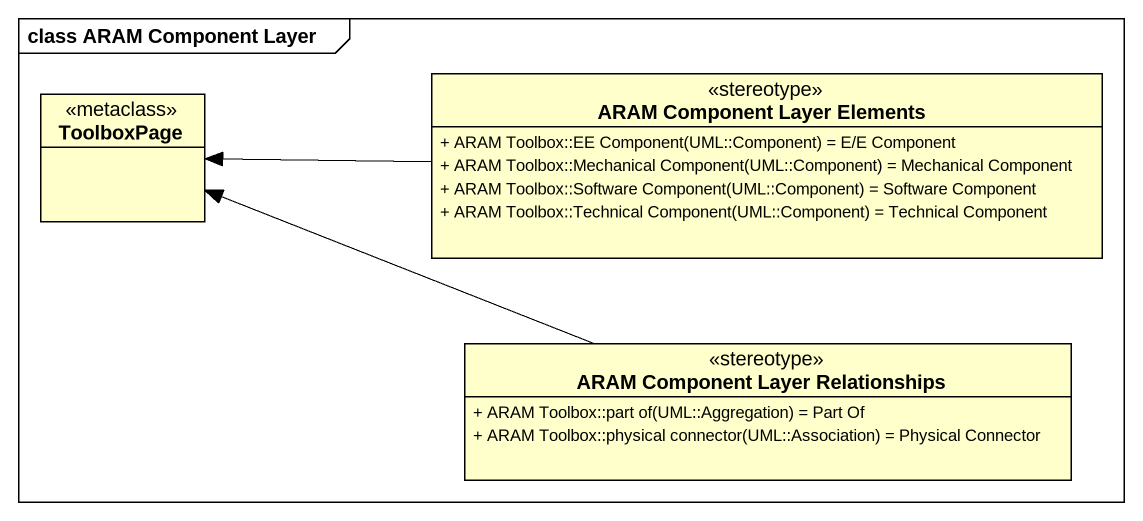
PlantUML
@startuml
mainframe class ARAM Component Layer
hide circle
hide empty members
skinparam classAttributeIconSize 0
class ToolboxPage <<metaclass>>
class "ARAM Component Layer Elements" as ARAM_Component_Layer <<stereotype>> {
  {field} + ARAM Toolbox::EE Component(UML::Component) = E/E Component
  {field} + ARAM Toolbox::Mechanical Component(UML::Component) = Mechanical Component
  {field} + ARAM Toolbox::Software Component(UML::Component) = Software Component
  {field} + ARAM Toolbox::Technical Component(UML::Component) = Technical Component
}
class "ARAM Component Layer Relationships" as ARAM_Component_Layer_2 <<stereotype>> {
  {field} + ARAM Toolbox::part of(UML::Aggregation) = Part Of
  {field} + ARAM Toolbox::physical connector(UML::Association) = Physical Connector
}
ARAM_Component_Layer -left-> ToolboxPage
ARAM_Component_Layer_2 -left-> ToolboxPage
@enduml
